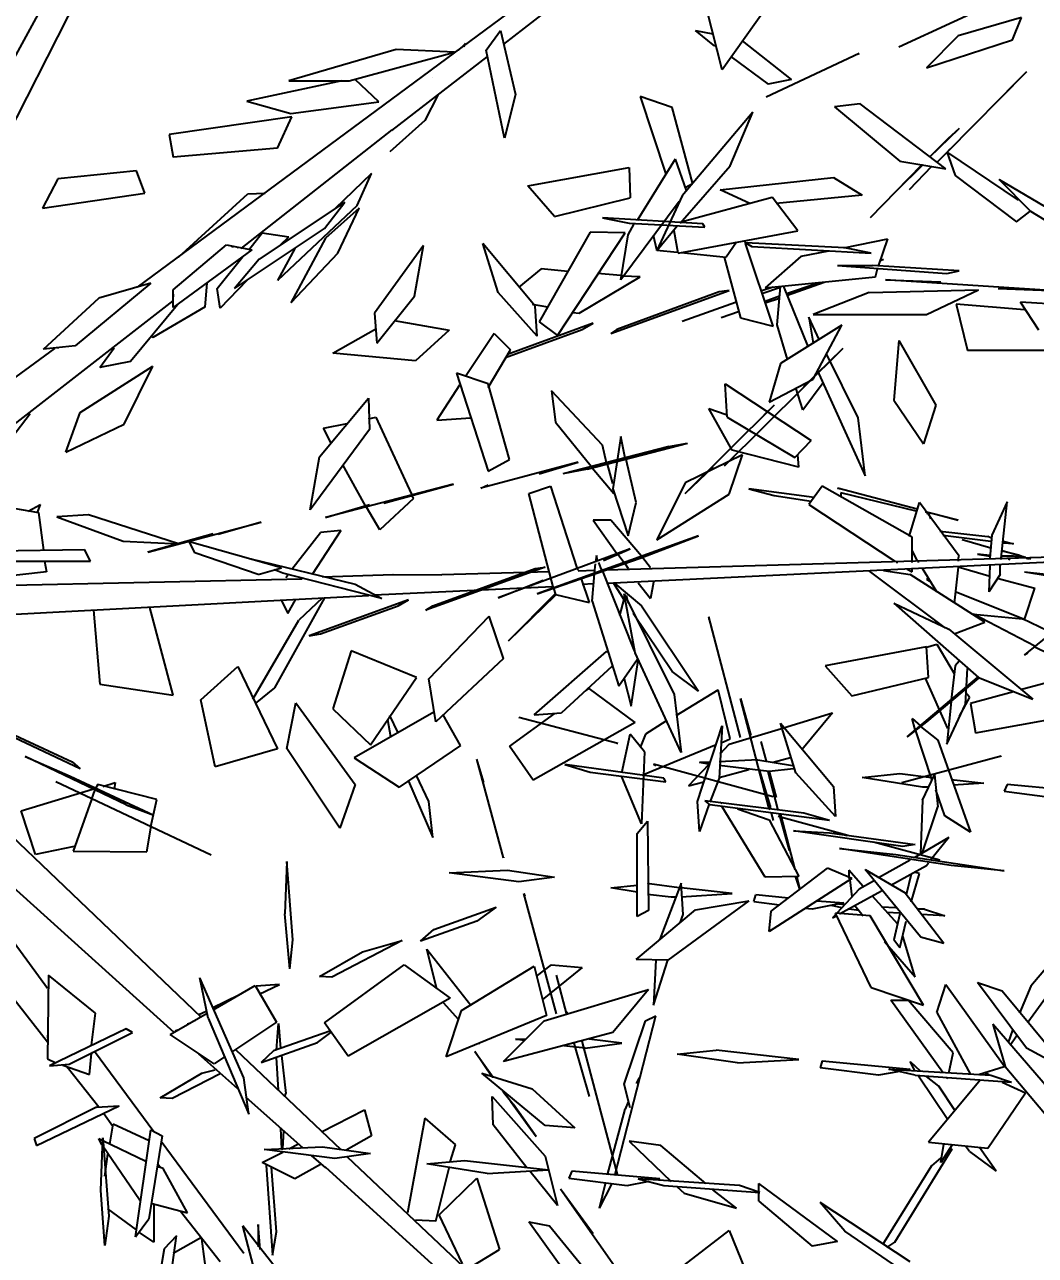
# Model space of a CAD drawing. Header units: millimetres. Extents: x 28448 to 57563, y -116865 to -58388.
# Drawn here: x 28806.7875 to 28806.9751, y -58460.6967 to -58460.4681 of the extents above; entities that cross this region are included whole.
import ezdxf

# ---------------------------------------------------------------- set-up
doc = ezdxf.new("R2010")
doc.units = ezdxf.units.MM
doc.header["$PDMODE"] = 35
doc.header["$PDSIZE"] = 0.5
doc.layers.get('DEFPOINTS').update_dxf_attribs({"color": 252, "lineweight": 5})
doc.layers.add('Proyecto de Pavimento', color=4, linetype='Continuous')
doc.styles.add('Angosta', font='romans.shx', dxfattribs={"width": 0.8})
doc.dimstyles.new('JC_1@100', dxfattribs={"dimscale": 0.9, "dimtxt": 0.18, "dimasz": 0.08, "dimexe": 0.15, "dimexo": 0.05, "dimgap": 0.05, "dimtad": 1, "dimzin": 1, "dimdsep": 46, "dimtxsty": 'Angosta', "dimblk1": 'DOT', "dimblk2": 'DOT', "dimsah": 1, "dimcen": 0.09, "dimclrd": 2, "dimclre": 1, "dimclrt": 3, "dimaunit": 1, "dimadec": 3, "dimazin": 0, "dimtfac": 1.8, "dimtmove": 2, "dimatfit": 3, "dimldrblk": 'DOT', "dimfxl": 0.15, "dimtolj": 1, "dimtzin": 0, "dimarcsym": 0})

# ---------------------------------------------------------------- blocks, each defined once
blk = doc.blocks.new('_Dot')
at = {"color": 0, "linetype": 'ByBlock', "lineweight": -2}
blk.add_line((-0.5, 0), (-1, 0), dxfattribs=at)
at = {"color": 0, "linetype": 'ByBlock', "const_width": 0.5}
blk.add_lwpolyline([(-0.25, 0, 1), (0.25, 0, 1)], format="xyb", close=True, dxfattribs=at)
blk = doc.blocks.new('*D713')
at = {"layer": 'DEFPOINTS', "color": 0, "transparency": 16777216}
for p in [(28806.76544, -58459.51858), (28806.96778, -58459.7194), (28805.22185, -58461.07383)]:
    blk.add_point(p, dxfattribs=at)
at = {"layer": 'Proyecto de Pavimento', "color": 1, "lineweight": -2, "transparency": 16777216}
for p, q in [((28806.79738, -58459.55028), (28807.0636, -58459.8145)), ((28805.25379, -58461.10553), (28805.52001, -58461.36975))]:
    blk.add_line(p, q, dxfattribs=at)
at = {"layer": 'Proyecto de Pavimento', "color": 2, "lineweight": -2, "transparency": 16777216}
blk.add_line((28805.47491, -58461.22355), (28806.91706, -58459.7705), dxfattribs=at)
at = {"layer": 'Proyecto de Pavimento', "color": 2, "lineweight": -2, "transparency": 16777216, "xscale": 0.072, "yscale": 0.072, "zscale": 0.072}
for p, rotation in [((28806.96778, -58459.7194), 45.21542905401662), ((28805.42419, -58461.27465), 225.2154290540166)]:
    blk.add_blockref('_Dot', p, dxfattribs=dict(at, rotation=rotation))
at = {"layer": 'Proyecto de Pavimento', "color": 3, "transparency": 16777216, "insert": (28806.10656, -58460.40827), "char_height": 0.162, "attachment_point": 5, "rotation": 45.2154, "style": 'Angosta'}
blk.add_mtext('\\A1;2.19', dxfattribs=at)
blk = doc.blocks.new('*D714')
at = {"layer": 'DEFPOINTS', "color": 0, "transparency": 16777216}
for p in [(28806.75835, -58459.51153), (28808.31023, -58461.07383), (28808.13971, -58461.24321)]:
    blk.add_point(p, dxfattribs=at)
at = {"layer": 'Proyecto de Pavimento', "color": 1, "lineweight": -2, "transparency": 16777216}
for p, q in [((28806.72642, -58459.54325), (28806.49205, -58459.77606)), ((28808.27831, -58461.10554), (28808.04393, -58461.33835))]:
    blk.add_line(p, q, dxfattribs=at)
at = {"layer": 'Proyecto de Pavimento', "color": 2, "lineweight": -2, "transparency": 16777216}
blk.add_line((28806.63857, -58459.732), (28808.08897, -58461.19213), dxfattribs=at)
at = {"layer": 'Proyecto de Pavimento', "color": 2, "lineweight": -2, "transparency": 16777216, "xscale": 0.072, "yscale": 0.072, "zscale": 0.072}
for p, rotation in [((28806.58783, -58459.68092), 134.8085325343138), ((28808.13971, -58461.24321), 314.8085325343138)]:
    blk.add_blockref('_Dot', p, dxfattribs=dict(at, rotation=rotation))
at = {"layer": 'Proyecto de Pavimento', "color": 3, "transparency": 16777216, "insert": (28807.45316, -58460.37327), "char_height": 0.162, "attachment_point": 5, "rotation": 314.8085, "style": 'Angosta'}
blk.add_mtext('\\A1;2.20', dxfattribs=at)
blk = doc.blocks.new('02PTRX29')
at = {"color": 7, "linetype": 'Continuous'}
for p, q in [((0.07366, 0.05955), (0.19112, 0.14646)), ((0.18581, 0.139), (0.1416, 0.10471)), ((0.02451, 0.05411), (0.06873, 0.13495)), ((0.02869, 0.04677), (0.07195, 0.13178)), ((0.12091, 0.08865), (0.13856, 0.10231)), ((0.12091, 0.08877), (0.09283, 0.06676)), ((0.0915, 0.06701), (0.09112, 0.06714)), ((0.09207, 0.06701), (0.09226, 0.06689)), ((0.0803, 0.05828), (0.0803, 0.05778)), ((0.03761, 0.02387), (0.0803, 0.05702)), ((0.00781, 0.01122), (0.05829, 0.04816)), ((0.05905, 0.04829), (0.05867, 0.04829)), ((0.16076, 0.00705), (0.28961, 0.01084)), ((0.28961, 0.01072), (0.16076, 0.00452)), ((0.15848, 0.00692), (0.15545, 0.0068)), ((0.15981, 0.00692), (0.16, 0.00705)), ((0.16, 0.00705), (0.15981, 0.00705)), ((0.15981, 0.00705), (0.16038, 0.00705)), ((0.16038, 0.00705), (0.16057, 0.00718)), ((0.00857, 0.00325), (0.10421, 0.0054)), ((0.10801, 0.00578), (0.1211, 0.00616)), ((0.15013, 0.00667), (0.13019, 0.00612)), ((0.11617, 0.00237), (0.11655, 0.00224)), ((0.1507, 0.00389), (0.11769, 0.00237)), ((0.15621, 0.00439), (0.15829, 0.00452)), ((0.00383, 0.00199), (0.08543, -0.07594)), ((0.11655, 0.00224), (0.01085, -0.00332)), ((0.08049, -0.07885), (-0.00414, -0.00257)), ((0.02888, -0.03242), (0.05696, -0.07063)), ((0.03135, -0.04798), (0.05696, -0.08062)), ((0.08334, -0.0772), (0.08296, -0.07733)), ((0.08429, -0.0767), (0.08391, -0.07682)), ((0.08543, -0.07594), (0.08524, -0.07607)), ((0.05696, -0.07935), (0.05696, -0.07986)), ((0.08106, -0.07847), (0.08068, -0.0786)), ((0.09188, -0.08201), (0.11142, -0.10061)), ((0.06512, -0.08277), (0.06531, -0.08252)), ((0.0767, -0.09732), (0.06569, -0.08239)), ((0.09226, -0.08935), (0.08505, -0.0829)), ((0.06645, -0.09276), (0.06057, -0.0853)), ((0.06057, -0.0853), (0.06095, -0.08543)), ((0.1044, -0.10035), (0.09378, -0.09087)), ((0.0674, -0.0939), (0.06906, -0.09625)), ((0.07803, -0.09909), (0.0934, -0.11984)), ((0.10592, -0.10175), (0.10858, -0.10402)), ((0.11256, -0.102), (0.26532, -0.24609)), ((0.07738, -0.10328), (0.07803, -0.10402)), ((0.26532, -0.24622), (0.10858, -0.1039)), ((0.08903, -0.12148), (0.08163, -0.11212))]:
    blk.add_line(p, q, dxfattribs=at)
at = {"color": 76, "linetype": 'Continuous'}
for p, q in [((0.21503, 0.10421), (0.2361, 0.11395)), ((0.1822, 0.09991), (0.17936, 0.11116)), ((0.19074, 0.11192), (0.1822, 0.09991)), ((0.2378, 0.10965), (0.22604, 0.10623)), ((0.2361, 0.10547), (0.2378, 0.10965)), ((0.13837, 0.10357), (0.14103, 0.10724)), ((0.14103, 0.10724), (0.14387, 0.09535)), ((0.18088, 0.10433), (0.17727, 0.10724)), ((0.17727, 0.10724), (0.1805, 0.10661)), ((0.19511, 0.09813), (0.186, 0.10534)), ((0.22604, 0.10623), (0.22016, 0.10028)), ((0.22016, 0.10028), (0.2361, 0.10547)), ((0.12167, 0.1037), (0.10175, 0.09788)), ((0.11294, 0.09788), (0.13249, 0.10319)), ((0.13249, 0.10319), (0.12167, 0.1037)), ((0.13325, 0.10357), (0.13457, 0.10484)), ((0.13457, 0.10484), (0.13419, 0.10421)), ((0.14179, 0.08725), (0.13837, 0.10357)), ((0.20763, 0.10294), (0.19036, 0.09484)), ((0.20763, 0.10294), (0.20744, 0.10281)), ((0.21503, 0.10421), (0.2156, 0.10446)), ((0.13287, 0.1018), (0.13287, 0.1018)), ((0.18391, 0.10231), (0.19074, 0.09725)), ((0.1285, 0.09851), (0.1285, 0.09851)), ((0.23875, 0.09953), (0.22395, 0.0846)), ((0.23154, 0.09231), (0.23875, 0.09953)), ((0.11161, 0.09788), (0.09397, 0.09409)), ((0.10175, 0.09788), (0.11294, 0.09788)), ((0.11844, 0.09396), (0.11408, 0.09813)), ((0.19511, 0.09813), (0.19074, 0.09725)), ((0.09397, 0.09409), (0.10213, 0.09181)), ((0.10213, 0.09181), (0.11844, 0.09396)), ((0.12945, 0.09522), (0.12698, 0.09054)), ((0.14387, 0.09535), (0.14179, 0.08725)), ((0.17291, 0.09295), (0.16702, 0.09497)), ((0.16702, 0.09497), (0.17177, 0.08055)), ((0.1767, 0.07891), (0.17291, 0.09295)), ((0.1879, 0.09206), (0.1748, 0.0765)), ((0.18372, 0.08207), (0.1879, 0.09206)), ((0.20782, 0.09358), (0.20308, 0.09307)), ((0.20308, 0.09307), (0.21522, 0.08295)), ((0.22376, 0.08156), (0.20782, 0.09358)), ((0.10232, 0.09118), (0.07954, 0.08789)), ((0.09966, 0.08536), (0.10232, 0.09118)), ((0.12698, 0.09054), (0.12053, 0.08472)), ((0.07954, 0.08789), (0.0803, 0.08371)), ((0.22073, 0.08371), (0.22623, 0.08903)), ((0.22414, 0.08713), (0.22073, 0.08371)), ((0.22623, 0.08903), (0.22414, 0.08713)), ((0.09966, 0.08536), (0.0803, 0.08371)), ((0.22395, 0.0846), (0.22205, 0.0827)), ((0.22395, 0.0846), (0.22452, 0.08523)), ((0.23723, 0.07574), (0.22395, 0.08472)), ((0.22395, 0.08472), (0.22547, 0.0803)), ((0.17348, 0.08333), (0.16645, 0.07195)), ((0.17348, 0.08333), (0.17556, 0.07751)), ((0.21522, 0.08295), (0.22376, 0.08156)), ((0.07347, 0.08118), (0.05886, 0.07966)), ((0.07499, 0.07701), (0.07347, 0.08118)), ((0.11712, 0.08068), (0.11029, 0.0741)), ((0.11446, 0.07473), (0.11712, 0.08068)), ((0.14615, 0.0784), (0.16494, 0.08181)), ((0.16494, 0.08181), (0.16513, 0.07612)), ((0.17442, 0.07144), (0.18372, 0.08207)), ((0.21921, 0.08219), (0.20972, 0.07245)), ((0.21465, 0.07751), (0.2194, 0.08219)), ((0.22111, 0.08194), (0.21693, 0.07764)), ((0.2194, 0.08219), (0.21921, 0.08219)), ((0.22547, 0.0803), (0.23686, 0.07169)), ((0.05886, 0.07966), (0.05601, 0.07422)), ((0.15108, 0.07271), (0.14615, 0.0784)), ((0.1767, 0.07878), (0.17537, 0.07802)), ((0.18182, 0.07764), (0.20289, 0.07992)), ((0.20289, 0.07992), (0.2082, 0.07663)), ((0.23363, 0.07954), (0.25147, 0.06904)), ((0.23951, 0.07359), (0.23363, 0.07954)), ((0.05601, 0.07422), (0.07499, 0.07701)), ((0.08125, 0.06512), (0.09416, 0.07688)), ((0.09416, 0.07688), (0.09738, 0.07701)), ((0.15108, 0.07271), (0.16513, 0.07612)), ((0.17423, 0.07549), (0.16342, 0.06094)), ((0.1748, 0.0765), (0.17006, 0.06638)), ((0.17461, 0.07169), (0.1915, 0.07625)), ((0.18733, 0.07511), (0.18182, 0.07764)), ((0.19625, 0.07005), (0.1915, 0.07625)), ((0.2082, 0.07663), (0.19226, 0.07511)), ((0.11218, 0.07536), (0.09624, 0.06474)), ((0.11446, 0.07473), (0.09966, 0.06081)), ((0.10839, 0.07043), (0.11218, 0.07536)), ((0.11484, 0.07422), (0.10858, 0.06866)), ((0.11085, 0.06587), (0.11484, 0.07422)), ((0.23686, 0.07169), (0.23932, 0.07359)), ((0.2564, 0.06334), (0.23951, 0.07359)), ((0.1786, 0.07131), (0.16, 0.07245)), ((0.16, 0.07245), (0.16494, 0.07144)), ((0.16475, 0.06929), (0.16588, 0.07131)), ((0.16494, 0.07144), (0.17898, 0.07068)), ((0.17006, 0.06638), (0.17385, 0.07094)), ((0.17898, 0.07068), (0.1786, 0.07131)), ((0.09169, 0.0593), (0.10839, 0.07043)), ((0.09435, 0.06651), (0.09681, 0.06967)), ((0.09681, 0.06967), (0.10175, 0.06891)), ((0.10023, 0.06739), (0.10175, 0.06891)), ((0.10858, 0.06866), (0.10213, 0.05664)), ((0.15773, 0.0698), (0.14824, 0.0531)), ((0.15165, 0.05057), (0.16418, 0.06967)), ((0.16418, 0.06967), (0.15773, 0.0698)), ((0.16342, 0.06094), (0.16475, 0.06929)), ((0.17006, 0.06651), (0.16949, 0.06916)), ((0.17404, 0.06587), (0.17329, 0.07005)), ((0.17404, 0.06587), (0.19625, 0.07005)), ((0.0803, 0.05904), (0.09017, 0.06739)), ((0.09491, 0.06651), (0.0803, 0.05575)), ((0.09017, 0.06739), (0.09491, 0.06651)), ((0.10288, 0.06676), (0.09966, 0.06081)), ((0.12679, 0.06727), (0.11769, 0.05474)), ((0.12509, 0.0579), (0.12679, 0.06727)), ((0.14748, 0.05601), (0.1378, 0.06765)), ((0.14065, 0.05854), (0.1378, 0.06765)), ((0.17006, 0.06638), (0.17006, 0.06651)), ((0.17385, 0.066), (0.17006, 0.06638)), ((0.18486, 0.0679), (0.18296, 0.06512)), ((0.18638, 0.06815), (0.18657, 0.06765)), ((0.18657, 0.06777), (0.18771, 0.06714)), ((0.20498, 0.06689), (0.18657, 0.06777)), ((0.19169, 0.05234), (0.18657, 0.06765)), ((0.18771, 0.06714), (0.20991, 0.06587)), ((0.20479, 0.06689), (0.21295, 0.06853)), ((0.20991, 0.06587), (0.20498, 0.06689)), ((0.21124, 0.06347), (0.21295, 0.06853)), ((0.08846, 0.0593), (0.09321, 0.06524)), ((0.09624, 0.06474), (0.09169, 0.0593)), ((0.11085, 0.06587), (0.10213, 0.05664)), ((0.17461, 0.066), (0.18296, 0.06512)), ((0.18258, 0.06512), (0.18562, 0.05386)), ((0.19682, 0.06524), (0.19017, 0.05942)), ((0.20194, 0.06625), (0.19682, 0.06524)), ((0.21162, 0.06448), (0.21219, 0.06474)), ((0.14862, 0.06297), (0.14444, 0.05955)), ((0.15355, 0.06246), (0.14862, 0.06297)), ((0.16342, 0.0617), (0.15905, 0.06208)), ((0.20365, 0.0636), (0.2101, 0.0636)), ((0.20365, 0.0636), (0.22395, 0.06208)), ((0.22623, 0.06259), (0.2101, 0.0636)), ((0.21067, 0.06145), (0.21105, 0.06297)), ((0.22395, 0.06208), (0.22623, 0.06259)), ((0.07613, 0.06031), (0.06209, 0.04867)), ((0.07613, 0.06031), (0.06645, 0.05753)), ((0.08619, 0.05588), (0.08657, 0.06031)), ((0.09397, 0.06081), (0.08903, 0.05563)), ((0.15564, 0.05474), (0.16702, 0.06145)), ((0.1638, 0.06157), (0.16342, 0.0617)), ((0.16702, 0.06145), (0.1638, 0.06157)), ((0.19169, 0.05955), (0.18942, 0.05879)), ((0.1896, 0.05841), (0.19302, 0.05955)), ((0.19017, 0.05942), (0.21067, 0.06145)), ((0.19245, 0.05259), (0.19302, 0.05968)), ((0.19359, 0.05968), (0.19814, 0.04854)), ((0.19416, 0.05841), (0.19985, 0.06031)), ((0.20118, 0.06044), (0.19435, 0.05803)), ((0.21257, 0.06094), (0.22281, 0.06056)), ((0.24312, 0.05892), (0.21257, 0.06094)), ((0.0562, 0.04804), (0.06645, 0.05753)), ((0.0803, 0.05575), (0.0803, 0.05904)), ((0.08903, 0.05563), (0.08846, 0.0593)), ((0.11807, 0.04918), (0.12509, 0.0579)), ((0.14786, 0.05044), (0.14065, 0.05854)), ((0.16152, 0.05095), (0.18353, 0.05892)), ((0.18163, 0.05866), (0.16266, 0.05171)), ((0.18353, 0.05892), (0.18163, 0.05866)), ((0.19283, 0.0579), (0.19017, 0.05689)), ((0.19017, 0.05664), (0.19283, 0.05753)), ((0.19283, 0.05753), (0.19283, 0.0579)), ((0.20953, 0.05854), (0.19909, 0.05449)), ((0.20953, 0.05854), (0.22983, 0.05904)), ((0.22016, 0.05449), (0.22983, 0.05904)), ((0.23344, 0.0593), (0.24312, 0.05892)), ((0.08106, 0.05626), (0.07233, 0.04576)), ((0.08619, 0.05588), (0.07651, 0.05019)), ((0.14691, 0.05639), (0.14976, 0.05588)), ((0.14786, 0.05044), (0.14748, 0.05601)), ((0.1545, 0.05487), (0.15564, 0.05474)), ((0.1748, 0.05322), (0.18467, 0.05677)), ((0.18524, 0.055), (0.18201, 0.05386)), ((0.23837, 0.05537), (0.22566, 0.05639)), ((0.22566, 0.05639), (0.22775, 0.04778)), ((0.24103, 0.05158), (0.23761, 0.05677)), ((0.25678, 0.05563), (0.23761, 0.05677)), ((0.11769, 0.05474), (0.11807, 0.04918)), ((0.12129, 0.05335), (0.13154, 0.05158)), ((0.15829, 0.05284), (0.14235, 0.04703)), ((0.14824, 0.0531), (0.15165, 0.05057)), ((0.15621, 0.05171), (0.15829, 0.05284)), ((0.18562, 0.05386), (0.19169, 0.05234)), ((0.19435, 0.04614), (0.19245, 0.05259)), ((0.20023, 0.04981), (0.19833, 0.05398)), ((0.19833, 0.05398), (0.19909, 0.04918)), ((0.19909, 0.05449), (0.22016, 0.05449)), ((0.07613, 0.05044), (0.07651, 0.05019)), ((0.10991, 0.04728), (0.11788, 0.05183)), ((0.13154, 0.05158), (0.12528, 0.04589)), ((0.13989, 0.05095), (0.13457, 0.04298)), ((0.13989, 0.05095), (0.14292, 0.04791)), ((0.14198, 0.04652), (0.15621, 0.05171)), ((0.16266, 0.05171), (0.16152, 0.05095)), ((0.20441, 0.05247), (0.19302, 0.04538)), ((0.19909, 0.04247), (0.20441, 0.05247)), ((0.06209, 0.04867), (0.0562, 0.04804)), ((0.06664, 0.04462), (0.0693, 0.04829)), ((0.2046, 0.04816), (0.18258, 0.02628)), ((0.19739, 0.04108), (0.2046, 0.04816)), ((0.21503, 0.04968), (0.21408, 0.03855)), ((0.21503, 0.04968), (0.22186, 0.03766)), ((0.07233, 0.04576), (0.06664, 0.04462)), ((0.12528, 0.04589), (0.10991, 0.04728)), ((0.13875, 0.04095), (0.14292, 0.04791)), ((0.20744, 0.03526), (0.20156, 0.04715)), ((0.24255, 0.04778), (0.22775, 0.04778)), ((0.06303, 0.03627), (0.07651, 0.04487)), ((0.07119, 0.03412), (0.07651, 0.04487)), ((0.13875, 0.04159), (0.13287, 0.04361)), ((0.13287, 0.04361), (0.13875, 0.02539)), ((0.19302, 0.04538), (0.19093, 0.03817)), ((0.19985, 0.04412), (0.20877, 0.02451)), ((0.13344, 0.04133), (0.12926, 0.03488)), ((0.14273, 0.02754), (0.13875, 0.04159)), ((0.18315, 0.03539), (0.18277, 0.04159)), ((0.18277, 0.04159), (0.19871, 0.03109)), ((0.19093, 0.03817), (0.19909, 0.04247)), ((0.1972, 0.03678), (0.20099, 0.04184)), ((0.10744, 0.02805), (0.11655, 0.03893)), ((0.11655, 0.03893), (0.11674, 0.03311)), ((0.16, 0.0302), (0.15051, 0.04032)), ((0.15051, 0.04032), (0.15127, 0.0345)), ((0.1972, 0.03678), (0.19587, 0.04083)), ((0.17537, 0.02122), (0.19188, 0.03766)), ((0.1841, 0.02931), (0.17974, 0.03703)), ((0.17974, 0.03703), (0.18296, 0.03589)), ((0.19188, 0.03766), (0.18998, 0.03577)), ((0.21408, 0.03855), (0.21959, 0.03045)), ((0.22186, 0.03766), (0.21959, 0.03045)), ((0.05374, 0.03602), (0.05032, 0.03159)), ((0.06038, 0.02893), (0.06303, 0.03627)), ((0.11655, 0.03513), (0.11788, 0.03539)), ((0.11788, 0.03539), (0.12452, 0.02109)), ((0.12926, 0.03488), (0.13552, 0.03526)), ((0.13552, 0.03526), (0.13552, 0.03526)), ((0.15127, 0.0345), (0.15791, 0.02628)), ((0.18315, 0.03539), (0.19568, 0.02792)), ((0.20877, 0.02451), (0.20744, 0.03526)), ((0.06038, 0.02893), (0.07119, 0.03412)), ((0.11674, 0.03311), (0.10573, 0.01818)), ((0.1082, 0.03336), (0.11256, 0.03425)), ((0.10953, 0.03071), (0.1082, 0.03336)), ((0.17234, 0.02995), (0.1526, 0.02489)), ((0.15716, 0.02577), (0.17575, 0.03058)), ((0.16076, 0.02691), (0.16, 0.0302)), ((0.16342, 0.03184), (0.1619, 0.0221)), ((0.16418, 0.0278), (0.16342, 0.03184)), ((0.17234, 0.02995), (0.17575, 0.03058)), ((0.19568, 0.02792), (0.19871, 0.03109)), ((0.10573, 0.01818), (0.10744, 0.02805)), ((0.13875, 0.02539), (0.14273, 0.02754)), ((0.16437, 0.02754), (0.16418, 0.0278)), ((0.16626, 0.01957), (0.16437, 0.02754)), ((0.186, 0.02843), (0.17537, 0.02324)), ((0.18353, 0.02109), (0.186, 0.02843)), ((0.19644, 0.02615), (0.1841, 0.02931)), ((0.19644, 0.02615), (0.19625, 0.02843)), ((0.11598, 0.01894), (0.1118, 0.02653)), ((0.15545, 0.02704), (0.13742, 0.02223)), ((0.14824, 0.02489), (0.15545, 0.02704)), ((0.15716, 0.02577), (0.1526, 0.02489)), ((0.1581, 0.02603), (0.16209, 0.02122)), ((0.16095, 0.02666), (0.16076, 0.02691)), ((0.1619, 0.02312), (0.16095, 0.02666)), ((0.1805, 0.02615), (0.17537, 0.02122)), ((0.1323, 0.02299), (0.10858, 0.01679)), ((0.11939, 0.01945), (0.1323, 0.02299)), ((0.13742, 0.02223), (0.13875, 0.02286)), ((0.17537, 0.02324), (0.17006, 0.01262)), ((0.1249, 0.02033), (0.12452, 0.02084)), ((0.14634, 0.02122), (0.15032, 0.02261)), ((0.15089, 0.00363), (0.14634, 0.02122)), ((0.15032, 0.02261), (0.15526, 0.00743)), ((0.1619, 0.0221), (0.16475, 0.01337)), ((0.17006, 0.01262), (0.18353, 0.02109)), ((0.19928, 0.02046), (0.18714, 0.0221)), ((0.18714, 0.0221), (0.19188, 0.02084)), ((0.19188, 0.02084), (0.19871, 0.01983)), ((0.2008, 0.02261), (0.19833, 0.01919)), ((0.2175, 0.01312), (0.2008, 0.02261)), ((0.20365, 0.02223), (0.20422, 0.0221)), ((0.21845, 0.01831), (0.20365, 0.02223)), ((0.21826, 0.01793), (0.20422, 0.02134)), ((0.20422, 0.02134), (0.20422, 0.02059)), ((0.04254, 0.01995), (0.05525, 0.01768)), ((0.05336, 0.01793), (0.05563, 0.01919)), ((0.05507, 0.01768), (0.05563, 0.01919)), ((0.10858, 0.01679), (0.11674, 0.01919)), ((0.11617, 0.01869), (0.11598, 0.01894)), ((0.11863, 0.01451), (0.11617, 0.01869)), ((0.1249, 0.02033), (0.11863, 0.01451)), ((0.16475, 0.01337), (0.16626, 0.01957)), ((0.19833, 0.01919), (0.21427, 0.00869)), ((0.21693, 0.01325), (0.21883, 0.01957)), ((0.22623, 0.00958), (0.21883, 0.01957)), ((0.23515, 0.0197), (0.2323, 0.0135)), ((0.23401, 0.0092), (0.23515, 0.0197)), ((0.05525, 0.01768), (0.0562, 0.01072)), ((0.06455, 0.0173), (0.05867, 0.01692)), ((0.05867, 0.01692), (0.071, 0.01236)), ((0.08125, 0.01186), (0.06455, 0.0173)), ((0.16152, 0.01628), (0.15829, 0.01628)), ((0.15829, 0.01628), (0.16266, 0.01009)), ((0.16721, 0.00958), (0.16152, 0.01628)), ((0.21997, 0.0178), (0.22186, 0.01742)), ((0.22604, 0.01628), (0.21997, 0.0178)), ((0.22016, 0.01755), (0.22054, 0.01755)), ((0.22054, 0.01755), (0.22092, 0.01654)), ((0.22186, 0.01742), (0.22604, 0.01628)), ((0.07556, 0.01034), (0.09662, 0.0159)), ((0.0877, 0.01375), (0.07556, 0.01034)), ((0.09662, 0.0159), (0.08865, 0.01363)), ((0.10232, 0.00718), (0.10763, 0.01401)), ((0.11142, 0.01439), (0.10611, 0.00616)), ((0.11142, 0.01439), (0.10763, 0.01401)), ((0.22262, 0.01426), (0.23154, 0.01325)), ((0.071, 0.01236), (0.08125, 0.01186)), ((0.08429, 0.01021), (0.08334, 0.01224)), ((0.10042, 0.00743), (0.08334, 0.01224)), ((0.17784, 0.01337), (0.14786, 0.00262)), ((0.16702, 0.0092), (0.17784, 0.01337)), ((0.2175, 0.00844), (0.2175, 0.01312)), ((0.22319, 0.0135), (0.23211, 0.01236)), ((0.23211, 0.0111), (0.2268, 0.01262)), ((0.23211, 0.013), (0.23154, 0.01325)), ((0.2323, 0.0135), (0.23192, 0.0092)), ((0.23439, 0.01236), (0.23629, 0.01186)), ((0.23629, 0.01186), (0.23439, 0.01198)), ((0.0471, 0.01059), (0.06379, 0.01084)), ((0.06493, 0.00869), (0.06379, 0.01084)), ((0.09605, 0.00616), (0.08429, 0.01021)), ((0.16513, 0.01097), (0.14065, 0.00186)), ((0.14786, 0.00262), (0.16702, 0.0092)), ((0.15886, 0.00971), (0.15867, 0.00857)), ((0.15905, 0.00882), (0.15886, 0.00971)), ((0.16019, 0.00882), (0.16513, 0.01097)), ((0.16266, 0.01009), (0.16285, 0.00996)), ((0.16285, 0.00996), (0.16399, 0.00844)), ((0.16892, 0.00743), (0.1674, 0.00933)), ((0.21845, 0.00882), (0.2175, 0.01072)), ((0.22604, 0.00907), (0.22623, 0.00958)), ((0.23192, 0.00971), (0.22964, 0.00996)), ((0.22964, 0.00996), (0.23192, 0.00958)), ((0.23629, 0.00958), (0.23401, 0.00958)), ((0.23401, 0.00958), (0.23401, 0.0092)), ((0.23401, 0.0092), (0.2342, 0.0092)), ((0.2342, 0.01059), (0.23723, 0.00983)), ((0.23856, 0.00933), (0.2342, 0.01059)), ((0.23761, 0.00933), (0.23629, 0.00958)), ((0.23723, 0.00983), (0.23856, 0.00933)), ((0.23875, 0.0092), (0.23913, 0.00907)), ((0.23913, 0.0092), (0.23951, 0.00907)), ((0.04937, 0.00869), (0.06493, 0.00869)), ((0.05639, 0.00869), (0.05677, 0.00667)), ((0.09472, 0.00907), (0.09491, 0.00895)), ((0.09472, 0.00907), (0.11408, 0.00439)), ((0.09605, 0.00616), (0.10042, 0.00743)), ((0.10061, 0.00642), (0.09909, 0.00705)), ((0.14938, 0.00756), (0.12717, -0.00041)), ((0.1285, 0.00034), (0.14748, 0.0073)), ((0.14748, 0.0073), (0.14938, 0.00756)), ((0.15526, 0.00743), (0.15545, 0.00705)), ((0.15848, 0.00642), (0.15867, 0.00819)), ((0.15924, 0.00844), (0.15981, 0.00692)), ((0.15981, 0.00692), (0.16, 0.0068)), ((0.16399, 0.00844), (0.16418, 0.00819)), ((0.16418, 0.00819), (0.16475, 0.0073)), ((0.21219, 0.00692), (0.21712, 0.00616)), ((0.21465, 0.00844), (0.21465, 0.00831)), ((0.21655, 0.00718), (0.2175, 0.00667)), ((0.2175, 0.00667), (0.2175, 0.00718)), ((0.21864, 0.00857), (0.21845, 0.00882)), ((0.21864, 0.00844), (0.21864, 0.00857)), ((0.22205, 0.003), (0.2194, 0.0073)), ((0.22604, 0.00756), (0.22528, 0.00085)), ((0.22604, 0.00882), (0.22604, 0.00869)), ((0.23173, 0.00591), (0.22604, 0.00756)), ((0.23192, 0.00781), (0.23173, 0.003)), ((0.23192, 0.00895), (0.23192, 0.00895)), ((0.23382, 0.00616), (0.23382, 0.00793)), ((0.23401, 0.00895), (0.23401, 0.00907)), ((0.23534, 0.00907), (0.23572, 0.00895)), ((0.05677, 0.00667), (0.04634, 0.00553)), ((0.11901, 0.00174), (0.10061, 0.00642)), ((0.10118, 0.00566), (0.10156, 0.00604)), ((0.14065, 0.00186), (0.149, 0.00515)), ((0.15602, 0.0054), (0.15754, 0.00098)), ((0.1581, 0.00123), (0.15848, 0.00629)), ((0.16, 0.0068), (0.16588, -0.00801)), ((0.16664, 0.00465), (0.16892, 0.00174)), ((0.16949, 0.00477), (0.16892, 0.00174)), ((0.20953, 0.0068), (0.22357, -0.0037)), ((0.23097, -0.00269), (0.21712, 0.00616)), ((0.22054, 0.0054), (0.22016, 0.00528)), ((0.22016, 0.00528), (0.22073, 0.0049)), ((0.23382, 0.00616), (0.23173, 0.003)), ((0.23325, 0.00553), (0.24027, 0.00363)), ((0.23837, 0.00667), (0.25678, 0.00376)), ((0.23837, 0.00667), (0.24862, 0.00553)), ((0.25621, 0.00591), (0.23837, -0.00876)), ((0.11408, 0.00439), (0.11901, 0.00174)), ((0.15108, 0.0025), (0.14254, -0.00611)), ((0.14254, -0.00611), (0.15127, 0.00237)), ((0.15089, 0.00363), (0.15127, 0.0025)), ((0.15127, 0.00237), (0.15108, 0.0025)), ((0.15127, 0.0025), (0.15754, 0.00098)), ((0.16399, 0.00148), (0.16209, 0.00452)), ((0.16228, 0.00452), (0.16721, 0.00034)), ((0.16607, -0.00838), (0.16399, 0.00262)), ((0.16399, 0.00262), (0.17329, -0.0161)), ((0.16418, 0.00199), (0.16437, 0.00237)), ((0.16437, 0.00237), (0.16475, 0.00085)), ((0.23837, -0.00219), (0.22547, 0.003)), ((0.23837, -0.00219), (0.24027, 0.00363)), ((0.0803, -0.01623), (0.07594, 0.00009)), ((0.10839, 0.00186), (0.09909, -0.01484)), ((0.10042, 0.00136), (0.10156, -0.00105)), ((0.10156, -0.00105), (0.10307, 0.00161)), ((0.10801, 0.00186), (0.10364, -0.00231)), ((0.12395, 0.00148), (0.10554, -0.00522)), ((0.10763, -0.00484), (0.12205, 0.00034)), ((0.12205, 0.00034), (0.12395, 0.00148)), ((0.12717, -0.00041), (0.1285, 0.00034)), ((0.1581, 0.00123), (0.16304, -0.01458)), ((0.16323, -0.00143), (0.16399, 0.00161)), ((0.16399, 0.00161), (0.16418, 0.00199)), ((0.16721, 0.00034), (0.17784, -0.01547)), ((0.21408, 0.00085), (0.22983, -0.01294)), ((0.21408, 0.00085), (0.22433, -0.00396)), ((0.0655, -0.00041), (0.06664, -0.0142)), ((0.12774, -0.01319), (0.13894, -0.00155)), ((0.1416, -0.0094), (0.13894, -0.00155)), ((0.17291, -0.0118), (0.1657, -0.00105)), ((0.18562, -0.02407), (0.17974, -0.00168)), ((0.17974, -0.00168), (0.17974, -0.00219)), ((0.24027, -0.00712), (0.22889, -0.00117)), ((0.22889, -0.00117), (0.23799, -0.00206)), ((0.25602, -0.01079), (0.23799, -0.00206)), ((0.23799, -0.00206), (0.23837, -0.00219)), ((0.0951, -0.01699), (0.10364, -0.00231)), ((0.22433, -0.00396), (0.23989, -0.01699)), ((0.22528, -0.00484), (0.23097, -0.00269)), ((0.10554, -0.00522), (0.10763, -0.00484)), ((0.21997, -0.00737), (0.22205, -0.00674)), ((0.22205, -0.00674), (0.22528, -0.01218)), ((0.11332, -0.00801), (0.10991, -0.01876)), ((0.12547, -0.01294), (0.11332, -0.00801)), ((0.14729, -0.0199), (0.16076, -0.00813)), ((0.16076, -0.00813), (0.16095, -0.00813)), ((0.1657, -0.00699), (0.16551, -0.00699)), ((0.1657, -0.00737), (0.1657, -0.00699)), ((0.1657, -0.00737), (0.1657, -0.00737)), ((0.16588, -0.00801), (0.16607, -0.00838)), ((0.17461, -0.02685), (0.16607, -0.00838)), ((0.22016, -0.00725), (0.20137, -0.01079)), ((0.22054, -0.01294), (0.22016, -0.00725)), ((0.23837, -0.00876), (0.23894, -0.00838)), ((0.24027, -0.00725), (0.24729, -0.01066)), ((0.08543, -0.01711), (0.09226, -0.01091)), ((0.09226, -0.01091), (0.09966, -0.02622)), ((0.1416, -0.0094), (0.12907, -0.02116)), ((0.16171, -0.01091), (0.15241, -0.01952)), ((0.16645, -0.00965), (0.16304, -0.01458)), ((0.16532, -0.01825), (0.16664, -0.00978)), ((0.20137, -0.01079), (0.2063, -0.01635)), ((0.22547, -0.01079), (0.22471, -0.01711)), ((0.22623, -0.0099), (0.22547, -0.01079)), ((0.22737, -0.01787), (0.22775, -0.01129)), ((0.11693, -0.02546), (0.12547, -0.01294)), ((0.12907, -0.02116), (0.12774, -0.01319)), ((0.16399, -0.01319), (0.16532, -0.01825)), ((0.17784, -0.01547), (0.17291, -0.0118)), ((0.2063, -0.01635), (0.22054, -0.01294)), ((0.21655, -0.02394), (0.22964, -0.01294)), ((0.22414, -0.02243), (0.21997, -0.01307)), ((0.22983, -0.01307), (0.22016, -0.02116)), ((0.22983, -0.01294), (0.23989, -0.01699)), ((0.24672, -0.01281), (0.23761, -0.01522)), ((0.06664, -0.0142), (0.0803, -0.01623)), ((0.09909, -0.01484), (0.09548, -0.01775)), ((0.15678, -0.01547), (0.15754, -0.01496)), ((0.16607, -0.02129), (0.15754, -0.01496)), ((0.17367, -0.02002), (0.18145, -0.01522)), ((0.18372, -0.02432), (0.18145, -0.01522)), ((0.22813, -0.01661), (0.22737, -0.01572)), ((0.23629, -0.0156), (0.22832, -0.01775)), ((0.08808, -0.02951), (0.08543, -0.01711)), ((0.10137, -0.0261), (0.10307, -0.01762)), ((0.10307, -0.01762), (0.11408, -0.0328)), ((0.17329, -0.0161), (0.17461, -0.02685)), ((0.19093, -0.03735), (0.18562, -0.01686)), ((0.18562, -0.01686), (0.18752, -0.02369)), ((0.22471, -0.01737), (0.22395, -0.02534)), ((0.22395, -0.02534), (0.22737, -0.01787)), ((0.22471, -0.01711), (0.22471, -0.01737)), ((0.22813, -0.01661), (0.22623, -0.02015)), ((0.22832, -0.01775), (0.22926, -0.02319)), ((0.06303, -0.02989), (0.04178, -0.0199)), ((0.0433, -0.02015), (0.06152, -0.02863)), ((0.10991, -0.01876), (0.11693, -0.02546)), ((0.12869, -0.01939), (0.11389, -0.02787)), ((0.12205, -0.02319), (0.12053, -0.02002)), ((0.13363, -0.02559), (0.1304, -0.0199)), ((0.15108, -0.01964), (0.14273, -0.02572)), ((0.16285, -0.02521), (0.14444, -0.0204)), ((0.14729, -0.0199), (0.15241, -0.01952)), ((0.19359, -0.0223), (0.2027, -0.01952)), ((0.2027, -0.01952), (0.19701, -0.02635)), ((0.21807, -0.02268), (0.2175, -0.02053)), ((0.2175, -0.02053), (0.21902, -0.02192)), ((0.22926, -0.02319), (0.25166, -0.01914)), ((0.12072, -0.02394), (0.12015, -0.02078)), ((0.16607, -0.02129), (0.1471, -0.03204)), ((0.17177, -0.02104), (0.16797, -0.02344)), ((0.17765, -0.03596), (0.1822, -0.02192)), ((0.1822, -0.02192), (0.18163, -0.03166)), ((0.18353, -0.02534), (0.19321, -0.02243)), ((0.19587, -0.03065), (0.19302, -0.02141)), ((0.19302, -0.02141), (0.20289, -0.03318)), ((0.19321, -0.02243), (0.19359, -0.0223)), ((0.22016, -0.02116), (0.21655, -0.02394)), ((0.21807, -0.02268), (0.22111, -0.03191)), ((0.21902, -0.02205), (0.22224, -0.02458)), ((0.16361, -0.03065), (0.16513, -0.02344)), ((0.16778, -0.02673), (0.16513, -0.02344)), ((0.16797, -0.02344), (0.16702, -0.02597)), ((0.18201, -0.02508), (0.18372, -0.02432)), ((0.18942, -0.02483), (0.19036, -0.0285)), ((0.22224, -0.02458), (0.22832, -0.04166)), ((0.09966, -0.02622), (0.08808, -0.02951)), ((0.11123, -0.0409), (0.10137, -0.0261)), ((0.13363, -0.02559), (0.12224, -0.03331)), ((0.1471, -0.03204), (0.14273, -0.02572)), ((0.16285, -0.02521), (0.16266, -0.02521)), ((0.16778, -0.02673), (0.16721, -0.04014)), ((0.18107, -0.02546), (0.16759, -0.03103)), ((0.18182, -0.02711), (0.18353, -0.02534)), ((0.07157, -0.0366), (0.05279, -0.02761)), ((0.05279, -0.02761), (0.06114, -0.03128)), ((0.06152, -0.02863), (0.06303, -0.02989)), ((0.11389, -0.02787), (0.12224, -0.03331)), ((0.13799, -0.03242), (0.13666, -0.02812)), ((0.1416, -0.04646), (0.13666, -0.02812)), ((0.17139, -0.03166), (0.15298, -0.02913)), ((0.15298, -0.02913), (0.15773, -0.03052)), ((0.19169, -0.03508), (0.16949, -0.02901)), ((0.16949, -0.02901), (0.16987, -0.02926)), ((0.17974, -0.02913), (0.17594, -0.03305)), ((0.17993, -0.02875), (0.17803, -0.02875)), ((0.17974, -0.02901), (0.17803, -0.02875)), ((0.18885, -0.02825), (0.18163, -0.02863)), ((0.19093, -0.0304), (0.18163, -0.02926)), ((0.18885, -0.02825), (0.1953, -0.02926)), ((0.19492, -0.02787), (0.19169, -0.02875)), ((0.2156, -0.03242), (0.23401, -0.02749)), ((0.23401, -0.02749), (0.23382, -0.02761)), ((0.06114, -0.03128), (0.0767, -0.03849)), ((0.12774, -0.03596), (0.12547, -0.03116)), ((0.15773, -0.03052), (0.17177, -0.03229)), ((0.16361, -0.03141), (0.16361, -0.03128)), ((0.16721, -0.04014), (0.16361, -0.03141)), ((0.17177, -0.03229), (0.17139, -0.03166)), ((0.18163, -0.03166), (0.17993, -0.03609)), ((0.18163, -0.03154), (0.18714, -0.03002)), ((0.19112, -0.03672), (0.18923, -0.03027)), ((0.19264, -0.03761), (0.19074, -0.0304)), ((0.19074, -0.0304), (0.19093, -0.0304)), ((0.19549, -0.02989), (0.19093, -0.0304)), ((0.19093, -0.0304), (0.19226, -0.0352)), ((0.20327, -0.03875), (0.19587, -0.03065)), ((0.2082, -0.03154), (0.21522, -0.03078)), ((0.2194, -0.03331), (0.2082, -0.03154)), ((0.21522, -0.03078), (0.22111, -0.03154)), ((0.2194, -0.03571), (0.22167, -0.03103)), ((0.22167, -0.03103), (0.22224, -0.03698)), ((0.22471, -0.03191), (0.23078, -0.03255)), ((0.05203, -0.03773), (0.06531, -0.03369)), ((0.08732, -0.04596), (0.05848, -0.03229)), ((0.06569, -0.03394), (0.06512, -0.03546)), ((0.06626, -0.0328), (0.06588, -0.03356)), ((0.06588, -0.03356), (0.06588, -0.03356)), ((0.07727, -0.03558), (0.06626, -0.0328)), ((0.06721, -0.03318), (0.06949, -0.03242)), ((0.06949, -0.03242), (0.0693, -0.03369)), ((0.11408, -0.0328), (0.11123, -0.0409)), ((0.12395, -0.03217), (0.1285, -0.04267)), ((0.17594, -0.03305), (0.17879, -0.03229)), ((0.20289, -0.03318), (0.20327, -0.03875)), ((0.22054, -0.03331), (0.2194, -0.03331)), ((0.22357, -0.03862), (0.22186, -0.03381)), ((0.23078, -0.03255), (0.22509, -0.03293)), ((0.23515, -0.0328), (0.23458, -0.03407)), ((0.23458, -0.03407), (0.24539, -0.03546)), ((0.25147, -0.03432), (0.23515, -0.0328)), ((0.06512, -0.03558), (0.06171, -0.0452)), ((0.07613, -0.04064), (0.07727, -0.03558)), ((0.1285, -0.04267), (0.12774, -0.03596)), ((0.17803, -0.04153), (0.17765, -0.03596)), ((0.19739, -0.03811), (0.17898, -0.03584)), ((0.17898, -0.03584), (0.17993, -0.0366)), ((0.1822, -0.03634), (0.18182, -0.03609)), ((0.18182, -0.03609), (0.18182, -0.03622)), ((0.2194, -0.03571), (0.21902, -0.0457)), ((0.05469, -0.04583), (0.05203, -0.03773)), ((0.07157, -0.0366), (0.0767, -0.03849)), ((0.17974, -0.0366), (0.17803, -0.04153)), ((0.20213, -0.03951), (0.17993, -0.0366)), ((0.19017, -0.05001), (0.1822, -0.03698)), ((0.18505, -0.03735), (0.19093, -0.03938)), ((0.19112, -0.03748), (0.19093, -0.03735)), ((0.19112, -0.03672), (0.19112, -0.03748)), ((0.19131, -0.03811), (0.19169, -0.03951)), ((0.20554, -0.04229), (0.19264, -0.03875)), ((0.19473, -0.04507), (0.19283, -0.03837)), ((0.19302, -0.03837), (0.19568, -0.04861)), ((0.20213, -0.03951), (0.19739, -0.03811)), ((0.2194, -0.04545), (0.22224, -0.03698)), ((0.22832, -0.04166), (0.22357, -0.03862)), ((0.07537, -0.04532), (0.07613, -0.0409)), ((0.07613, -0.0409), (0.07613, -0.04064)), ((0.16645, -0.04191), (0.16835, -0.03963)), ((0.16835, -0.03963), (0.16854, -0.0562)), ((0.19093, -0.03938), (0.19644, -0.04988)), ((0.16645, -0.05734), (0.16645, -0.04191)), ((0.21579, -0.04431), (0.19549, -0.0414)), ((0.19549, -0.0414), (0.20213, -0.04178)), ((0.20213, -0.04178), (0.21807, -0.04393)), ((0.20289, -0.04153), (0.20535, -0.04229)), ((0.22433, -0.04267), (0.21788, -0.04646)), ((0.22433, -0.04267), (0.22092, -0.04684)), ((0.0619, -0.04431), (0.05469, -0.04583)), ((0.06171, -0.0452), (0.07537, -0.04532)), ((0.20403, -0.04469), (0.21446, -0.04583)), ((0.22471, -0.04785), (0.20403, -0.04469)), ((0.22262, -0.04684), (0.21029, -0.04355)), ((0.21807, -0.04393), (0.21579, -0.04431)), ((0.10137, -0.0471), (0.10099, -0.05684)), ((0.10251, -0.06164), (0.10137, -0.0471)), ((0.1416, -0.04634), (0.1416, -0.04646)), ((0.21712, -0.04684), (0.21124, -0.05013)), ((0.21351, -0.05152), (0.22016, -0.04785)), ((0.21446, -0.04583), (0.23458, -0.04887)), ((0.22016, -0.04785), (0.22054, -0.04735)), ((0.23458, -0.04887), (0.22471, -0.04785)), ((0.13154, -0.04925), (0.14235, -0.04874)), ((0.14444, -0.05089), (0.13154, -0.04925)), ((0.14235, -0.04874), (0.15108, -0.05001)), ((0.15108, -0.05001), (0.14444, -0.05089)), ((0.19644, -0.04988), (0.19017, -0.05001)), ((0.2063, -0.05026), (0.19093, -0.06013)), ((0.19131, -0.05633), (0.20175, -0.04836)), ((0.19663, -0.05228), (0.19587, -0.05001)), ((0.19606, -0.05001), (0.19663, -0.05228)), ((0.2063, -0.05026), (0.20175, -0.04836)), ((0.20839, -0.05178), (0.20573, -0.04874)), ((0.20573, -0.04874), (0.20573, -0.05013)), ((0.20573, -0.05013), (0.20592, -0.05051)), ((0.20877, -0.04861), (0.21617, -0.05291)), ((0.21902, -0.06114), (0.20877, -0.04861)), ((0.21731, -0.0495), (0.21636, -0.05329)), ((0.21731, -0.05469), (0.21883, -0.04937)), ((0.21883, -0.04937), (0.21788, -0.04912)), ((0.16152, -0.05203), (0.16645, -0.05152)), ((0.16645, -0.05279), (0.16152, -0.05203)), ((0.16873, -0.05127), (0.16835, -0.0514)), ((0.17423, -0.05203), (0.16873, -0.05127)), ((0.17461, -0.05114), (0.17063, -0.06152)), ((0.17461, -0.05203), (0.17423, -0.05203)), ((0.17499, -0.05696), (0.17461, -0.05114)), ((0.1841, -0.05304), (0.17461, -0.05203)), ((0.20763, -0.05228), (0.2027, -0.0576)), ((0.20403, -0.05684), (0.21181, -0.05254)), ((0.20592, -0.05051), (0.2063, -0.05367)), ((0.21029, -0.05076), (0.20763, -0.05228)), ((0.15146, -0.07543), (0.14539, -0.05304)), ((0.14539, -0.05304), (0.14558, -0.05355)), ((0.16835, -0.05317), (0.17272, -0.05367)), ((0.18714, -0.05443), (0.17215, -0.06544)), ((0.17272, -0.05367), (0.17367, -0.05367)), ((0.17461, -0.05367), (0.1841, -0.05304)), ((0.17727, -0.05608), (0.18714, -0.05443)), ((0.18809, -0.05456), (0.18847, -0.05329)), ((0.18809, -0.05456), (0.19283, -0.05519)), ((0.19454, -0.05393), (0.18847, -0.05329)), ((0.20479, -0.05481), (0.1989, -0.05595)), ((0.19985, -0.05443), (0.20479, -0.05481)), ((0.21484, -0.05873), (0.2101, -0.05355)), ((0.21617, -0.05291), (0.22338, -0.06228)), ((0.10194, -0.06708), (0.10099, -0.05684)), ((0.12869, -0.05975), (0.14027, -0.05557)), ((0.14027, -0.05557), (0.13666, -0.05823)), ((0.16626, -0.06531), (0.17727, -0.05608)), ((0.16854, -0.0562), (0.16645, -0.05734)), ((0.17442, -0.05848), (0.17499, -0.05696)), ((0.19093, -0.06013), (0.19131, -0.05633)), ((0.1989, -0.05595), (0.19757, -0.05582)), ((0.20441, -0.0557), (0.20251, -0.05532)), ((0.20991, -0.0705), (0.20327, -0.05671)), ((0.20972, -0.05722), (0.20327, -0.05671)), ((0.20498, -0.05519), (0.20384, -0.05507)), ((0.20573, -0.05595), (0.20554, -0.05595)), ((0.20763, -0.0562), (0.20573, -0.05595)), ((0.20687, -0.05532), (0.20839, -0.05722)), ((0.21446, -0.0557), (0.21181, -0.05557)), ((0.21522, -0.05671), (0.21276, -0.05658)), ((0.21522, -0.05684), (0.21408, -0.06164)), ((0.21978, -0.05595), (0.21845, -0.05595)), ((0.22357, -0.05722), (0.21921, -0.05696)), ((0.21978, -0.05595), (0.22357, -0.05722)), ((0.13666, -0.05823), (0.12623, -0.0619)), ((0.2027, -0.0576), (0.20346, -0.05722)), ((0.21959, -0.07379), (0.20972, -0.05722)), ((0.21522, -0.06316), (0.21636, -0.05823)), ((0.10194, -0.06708), (0.10251, -0.06164)), ((0.12623, -0.0619), (0.12869, -0.05975)), ((0.21522, -0.06316), (0.21408, -0.06164)), ((0.21807, -0.0686), (0.21579, -0.06101)), ((0.21902, -0.06114), (0.22338, -0.06228)), ((0.24691, -0.06152), (0.23951, -0.07025)), ((0.10744, -0.06848), (0.11541, -0.06392)), ((0.12281, -0.06177), (0.10972, -0.0686)), ((0.11541, -0.06392), (0.12281, -0.06177)), ((0.12926, -0.07075), (0.12736, -0.06341)), ((0.12736, -0.06341), (0.13552, -0.07379)), ((0.21807, -0.0686), (0.21238, -0.06202)), ((0.17215, -0.06544), (0.16626, -0.06531)), ((0.16949, -0.07379), (0.17215, -0.06544)), ((0.16987, -0.06544), (0.16949, -0.07379)), ((0.05715, -0.06822), (0.05696, -0.08378)), ((0.06588, -0.07531), (0.05715, -0.06822)), ((0.10972, -0.0686), (0.10744, -0.06848)), ((0.10839, -0.07708), (0.12319, -0.06632)), ((0.12319, -0.06632), (0.13173, -0.07252)), ((0.13382, -0.0748), (0.14729, -0.06658)), ((0.14729, -0.06658), (0.14957, -0.07569)), ((0.14767, -0.06848), (0.15051, -0.06632)), ((0.15621, -0.06683), (0.14881, -0.07278)), ((0.15051, -0.06632), (0.15621, -0.06683)), ((0.15336, -0.07556), (0.15146, -0.06822)), ((0.0934, -0.08732), (0.08524, -0.06873)), ((0.08675, -0.07619), (0.08524, -0.06873)), ((0.0877, -0.07467), (0.09548, -0.07012)), ((0.09548, -0.07012), (0.09947, -0.07695)), ((0.09567, -0.07025), (0.09548, -0.07037)), ((0.10004, -0.06999), (0.09567, -0.07025)), ((0.09624, -0.07176), (0.10004, -0.06999)), ((0.20991, -0.0705), (0.21959, -0.07379)), ((0.22205, -0.07518), (0.22376, -0.06999)), ((0.22376, -0.06999), (0.23458, -0.08505)), ((0.23875, -0.08176), (0.22964, -0.06961)), ((0.22964, -0.06961), (0.2342, -0.07113)), ((0.23951, -0.07025), (0.23742, -0.07531)), ((0.23894, -0.07695), (0.24426, -0.06974)), ((0.08751, -0.07429), (0.09245, -0.07189)), ((0.13173, -0.07252), (0.11275, -0.08328)), ((0.14919, -0.0767), (0.16854, -0.07088)), ((0.16854, -0.07088), (0.1619, -0.07885)), ((0.22319, -0.08631), (0.21351, -0.0729)), ((0.21351, -0.0729), (0.21674, -0.0729)), ((0.22509, -0.08264), (0.21674, -0.0729)), ((0.2342, -0.07113), (0.24653, -0.08606)), ((0.06512, -0.08125), (0.06588, -0.07531)), ((0.07973, -0.07923), (0.08657, -0.07531)), ((0.08505, -0.07556), (0.08638, -0.07493)), ((0.1304, -0.07328), (0.13325, -0.07645)), ((0.13097, -0.0834), (0.13382, -0.0748)), ((0.15336, -0.07505), (0.15336, -0.07543)), ((0.22205, -0.07518), (0.22832, -0.08669)), ((0.08675, -0.07619), (0.09435, -0.09403)), ((0.09947, -0.07695), (0.09112, -0.08252)), ((0.09947, -0.08214), (0.09985, -0.0772)), ((0.09985, -0.0772), (0.10023, -0.08188)), ((0.11275, -0.08328), (0.10839, -0.07708)), ((0.14957, -0.07569), (0.13097, -0.0834)), ((0.1416, -0.08429), (0.14919, -0.0767)), ((0.16228, -0.10542), (0.16987, -0.07581)), ((0.16399, -0.08846), (0.16797, -0.0767)), ((0.16797, -0.0767), (0.16987, -0.07581)), ((0.23249, -0.07733), (0.23477, -0.08517)), ((0.24577, -0.09276), (0.23249, -0.07733)), ((0.07157, -0.07822), (0.05734, -0.08505)), ((0.06095, -0.08479), (0.07271, -0.07885)), ((0.07271, -0.07885), (0.07157, -0.07822)), ((0.08789, -0.08467), (0.07973, -0.07923)), ((0.10934, -0.0786), (0.0989, -0.08226)), ((0.10706, -0.08075), (0.10953, -0.07885)), ((0.1619, -0.07885), (0.1416, -0.08429)), ((0.2361, -0.07847), (0.23534, -0.08075)), ((0.23572, -0.08125), (0.23686, -0.07948)), ((0.09662, -0.08442), (0.10706, -0.08075)), ((0.0989, -0.08226), (0.09662, -0.08442)), ((0.13704, -0.08087), (0.13723, -0.08087)), ((0.13723, -0.08087), (0.13723, -0.08087)), ((0.14539, -0.08037), (0.14387, -0.08011)), ((0.14387, -0.08011), (0.14577, -0.08011)), ((0.15678, -0.08176), (0.15279, -0.08138)), ((0.15469, -0.08087), (0.15754, -0.09074)), ((0.16285, -0.10542), (0.15621, -0.08049)), ((0.15678, -0.08176), (0.16361, -0.08087)), ((0.16361, -0.08087), (0.15754, -0.08011)), ((0.17385, -0.0829), (0.18107, -0.08214)), ((0.19644, -0.08391), (0.18107, -0.08214)), ((0.24653, -0.08606), (0.23875, -0.08176)), ((0.05696, -0.08378), (0.05848, -0.08454)), ((0.06474, -0.08669), (0.06512, -0.08277)), ((0.08979, -0.0834), (0.08789, -0.08467)), ((0.09985, -0.0896), (0.09947, -0.08353)), ((0.10042, -0.08315), (0.10118, -0.09023)), ((0.13628, -0.08239), (0.1397, -0.0872)), ((0.13951, -0.0872), (0.13628, -0.08239)), ((0.18505, -0.08454), (0.17385, -0.0829)), ((0.18505, -0.08454), (0.19644, -0.08391)), ((0.2008, -0.08416), (0.20042, -0.08543)), ((0.2008, -0.08416), (0.21712, -0.08568)), ((0.21807, -0.08606), (0.21712, -0.08429)), ((0.21712, -0.08429), (0.21902, -0.08606)), ((0.22433, -0.08644), (0.22509, -0.08264)), ((0.05734, -0.08505), (0.06095, -0.08479)), ((0.05981, -0.08492), (0.06474, -0.08669)), ((0.07784, -0.09099), (0.08562, -0.08644)), ((0.08903, -0.08657), (0.08011, -0.09112)), ((0.08562, -0.08644), (0.08808, -0.08581)), ((0.13761, -0.08644), (0.14691, -0.08935)), ((0.14938, -0.09618), (0.13761, -0.08644)), ((0.21124, -0.08682), (0.20042, -0.08543)), ((0.21484, -0.08619), (0.21124, -0.08682)), ((0.21807, -0.08682), (0.21314, -0.08568)), ((0.21314, -0.08568), (0.23211, -0.08682)), ((0.21712, -0.08568), (0.21617, -0.08593)), ((0.21807, -0.08682), (0.23591, -0.08808)), ((0.22983, -0.08669), (0.23458, -0.08517)), ((0.23097, -0.08682), (0.23135, -0.08644)), ((0.23192, -0.08682), (0.23135, -0.08644)), ((0.23211, -0.08682), (0.23591, -0.08808)), ((0.23458, -0.08517), (0.23477, -0.08517)), ((0.23477, -0.08517), (0.24729, -0.1001)), ((0.09435, -0.09403), (0.0934, -0.08732)), ((0.1397, -0.0872), (0.13951, -0.0872)), ((0.16513, -0.09289), (0.16399, -0.08846)), ((0.16683, -0.08732), (0.16626, -0.08834)), ((0.21864, -0.08695), (0.22414, -0.09504)), ((0.22243, -0.08884), (0.22016, -0.08707)), ((0.23021, -0.0877), (0.22054, -0.09922)), ((0.22547, -0.0934), (0.22243, -0.08884)), ((0.22414, -0.08745), (0.22395, -0.08732)), ((0.22414, -0.08745), (0.22414, -0.08732)), ((0.22414, -0.08732), (0.22414, -0.08745)), ((0.2342, -0.08808), (0.23856, -0.09011)), ((0.08011, -0.09112), (0.07784, -0.09099)), ((0.10099, -0.09074), (0.10118, -0.09023)), ((0.13951, -0.09074), (0.14938, -0.10187)), ((0.1397, -0.09605), (0.13951, -0.09074)), ((0.14292, -0.09163), (0.14141, -0.08973)), ((0.1416, -0.08998), (0.14349, -0.09226)), ((0.14691, -0.08935), (0.15488, -0.09656)), ((0.23154, -0.10035), (0.23856, -0.09011)), ((0.06607, -0.09276), (0.0545, -0.09858)), ((0.05488, -0.09985), (0.07025, -0.09251)), ((0.06607, -0.09276), (0.07025, -0.09251)), ((0.10782, -0.09732), (0.11579, -0.09327)), ((0.11579, -0.09327), (0.11712, -0.09808)), ((0.14292, -0.09163), (0.14767, -0.0982)), ((0.14767, -0.0982), (0.14349, -0.09226)), ((0.16095, -0.10529), (0.16418, -0.09314)), ((0.16475, -0.09175), (0.16418, -0.09314)), ((0.06854, -0.0996), (0.06911, -0.09593)), ((0.07583, -0.099), (0.06911, -0.09593)), ((0.12698, -0.09479), (0.12376, -0.11237)), ((0.12698, -0.09479), (0.13268, -0.09972)), ((0.07328, -0.1168), (0.07613, -0.09694)), ((0.07822, -0.09808), (0.07575, -0.11351)), ((0.07613, -0.09694), (0.07822, -0.09808)), ((0.10023, -0.09669), (0.10042, -0.10048)), ((0.10061, -0.10048), (0.1008, -0.09707)), ((0.11712, -0.09808), (0.11237, -0.10073)), ((0.14596, -0.10402), (0.1397, -0.09605)), ((0.15488, -0.09656), (0.14938, -0.09618)), ((0.0545, -0.09858), (0.05488, -0.09985)), ((0.06702, -0.09972), (0.06645, -0.09858)), ((0.06645, -0.09858), (0.06702, -0.09896)), ((0.06683, -0.1082), (0.06721, -0.09846)), ((0.06721, -0.09846), (0.06835, -0.11301)), ((0.06721, -0.09896), (0.07518, -0.10276)), ((0.07404, -0.10997), (0.06721, -0.09998)), ((0.09719, -0.10061), (0.10801, -0.1001)), ((0.10042, -0.10048), (0.10061, -0.10048)), ((0.10175, -0.10048), (0.10345, -0.0996)), ((0.10801, -0.1001), (0.11693, -0.10137)), ((0.13173, -0.10289), (0.13268, -0.09972)), ((0.17082, -0.09985), (0.16494, -0.09909)), ((0.16494, -0.09909), (0.17272, -0.10655)), ((0.17917, -0.10693), (0.17082, -0.09985)), ((0.21427, -0.11781), (0.2249, -0.10048)), ((0.22054, -0.09922), (0.23154, -0.10035)), ((0.22281, -0.10301), (0.22338, -0.0996)), ((0.2249, -0.09972), (0.22281, -0.10301)), ((0.2249, -0.10048), (0.22395, -0.10137)), ((0.22813, -0.10099), (0.22737, -0.09998)), ((0.23306, -0.10466), (0.23002, -0.10023)), ((0.06759, -0.10554), (0.06816, -0.10149)), ((0.09681, -0.10301), (0.10061, -0.10111)), ((0.11029, -0.10225), (0.09719, -0.10061)), ((0.11693, -0.10137), (0.11029, -0.10225)), ((0.12736, -0.10326), (0.13438, -0.10263)), ((0.13438, -0.10263), (0.14995, -0.1044)), ((0.14938, -0.10187), (0.15165, -0.11098)), ((0.22281, -0.10213), (0.22111, -0.10364)), ((0.22813, -0.10099), (0.23306, -0.10466)), ((0.07841, -0.10415), (0.07727, -0.10377)), ((0.08296, -0.11237), (0.07841, -0.10415)), ((0.10288, -0.10605), (0.09681, -0.10301)), ((0.09757, -0.10352), (0.09871, -0.12022)), ((0.09947, -0.11592), (0.09852, -0.1039)), ((0.10763, -0.10339), (0.10288, -0.10605)), ((0.13856, -0.10504), (0.12736, -0.10326)), ((0.12907, -0.11389), (0.13154, -0.10402)), ((0.13856, -0.10504), (0.14995, -0.1044)), ((0.15165, -0.11098), (0.14653, -0.10466)), ((0.15431, -0.10466), (0.15374, -0.10592)), ((0.17063, -0.10605), (0.15431, -0.10466)), ((0.22111, -0.10364), (0.212, -0.11832)), ((0.12964, -0.11275), (0.13666, -0.10592)), ((0.13666, -0.10592), (0.14084, -0.1192)), ((0.15374, -0.10592), (0.16456, -0.10731)), ((0.15943, -0.11149), (0.16057, -0.10693)), ((0.15943, -0.11149), (0.16171, -0.10706)), ((0.16456, -0.10731), (0.16835, -0.10655)), ((0.16664, -0.10605), (0.17139, -0.10731)), ((0.18543, -0.10731), (0.16664, -0.10605)), ((0.17063, -0.10605), (0.16949, -0.1063)), ((0.17139, -0.10731), (0.18923, -0.10858)), ((0.18923, -0.10858), (0.18543, -0.10731)), ((0.18904, -0.11022), (0.18904, -0.10693)), ((0.20365, -0.11769), (0.18904, -0.10693)), ((0.06759, -0.11845), (0.06683, -0.1082)), ((0.15829, -0.11629), (0.15222, -0.10795)), ((0.16266, -0.12287), (0.15222, -0.10795)), ((0.17385, -0.10757), (0.17518, -0.1087)), ((0.17518, -0.1087), (0.18486, -0.11149)), ((0.18486, -0.11149), (0.1805, -0.10807)), ((0.07347, -0.11554), (0.06816, -0.11161)), ((0.07423, -0.1101), (0.07404, -0.10997)), ((0.07613, -0.1106), (0.08296, -0.11237)), ((0.0767, -0.11073), (0.0767, -0.11781)), ((0.18904, -0.11022), (0.1989, -0.11857)), ((0.20498, -0.11579), (0.20042, -0.11048)), ((0.21712, -0.12148), (0.20042, -0.11048)), ((0.06835, -0.11301), (0.06759, -0.11845)), ((0.07328, -0.1168), (0.07575, -0.11351)), ((0.12907, -0.11389), (0.12528, -0.11376)), ((0.13401, -0.12186), (0.12964, -0.11275)), ((0.15716, -0.1292), (0.14634, -0.11402)), ((0.14634, -0.11402), (0.15013, -0.11478)), ((0.0767, -0.11781), (0.07385, -0.11592)), ((0.09548, -0.12351), (0.09321, -0.11478)), ((0.10307, -0.1273), (0.09321, -0.11478)), ((0.09605, -0.11452), (0.09605, -0.1187)), ((0.09643, -0.1192), (0.09605, -0.11452)), ((0.09871, -0.12022), (0.09947, -0.11592)), ((0.15013, -0.11478), (0.15867, -0.12528)), ((0.16816, -0.12743), (0.18353, -0.11566)), ((0.18353, -0.11566), (0.18714, -0.12464)), ((0.21522, -0.12275), (0.20498, -0.11579)), ((0.07765, -0.1402), (0.08087, -0.11667)), ((0.08087, -0.11667), (0.0786, -0.11908)), ((0.0803, -0.11984), (0.08543, -0.11693)), ((0.08789, -0.13476), (0.08562, -0.11718)), ((0.20365, -0.11769), (0.1989, -0.11857)), ((0.21276, -0.11882), (0.21427, -0.11781)), ((0.0786, -0.11908), (0.07518, -0.13957)), ((0.13609, -0.12211), (0.14084, -0.1192)), ((0.21105, -0.11996), (0.21105, -0.11996))]:
    blk.add_line(p, q, dxfattribs=at)
blk.add_line((0.12093, 0.00616), (0.13019, 0.00612))

msp = doc.modelspace()

# ---------------------------------------------------------------- block references
at = {"layer": 'Proyecto de Pavimento'}
msp.add_blockref('02PTRX29', (28806.73477, -58460.5764), dxfattribs=at)

# ---------------------------------------------------------------- dimensions: what is measured, and where the dimension line sits
for p1, p2, distance, picture, middle in [((28806.75835, -58459.51153), (28808.31023, -58461.07383), -0.24035, '*D714', (28807.45316, -58460.37327)), ((28805.22185, -58461.07383), (28806.76544, -58459.51858), -0.28508, '*D713', (28806.10656, -58460.40827))]:
    dim = msp.add_aligned_dim(p1=p1, p2=p2, distance=distance, dimstyle='JC_1@100', dxfattribs=at)
    dim.commit()
    dim.dimension.update_dxf_attribs({"geometry": picture, "text_midpoint": middle})

doc.saveas('drawing.dxf')
